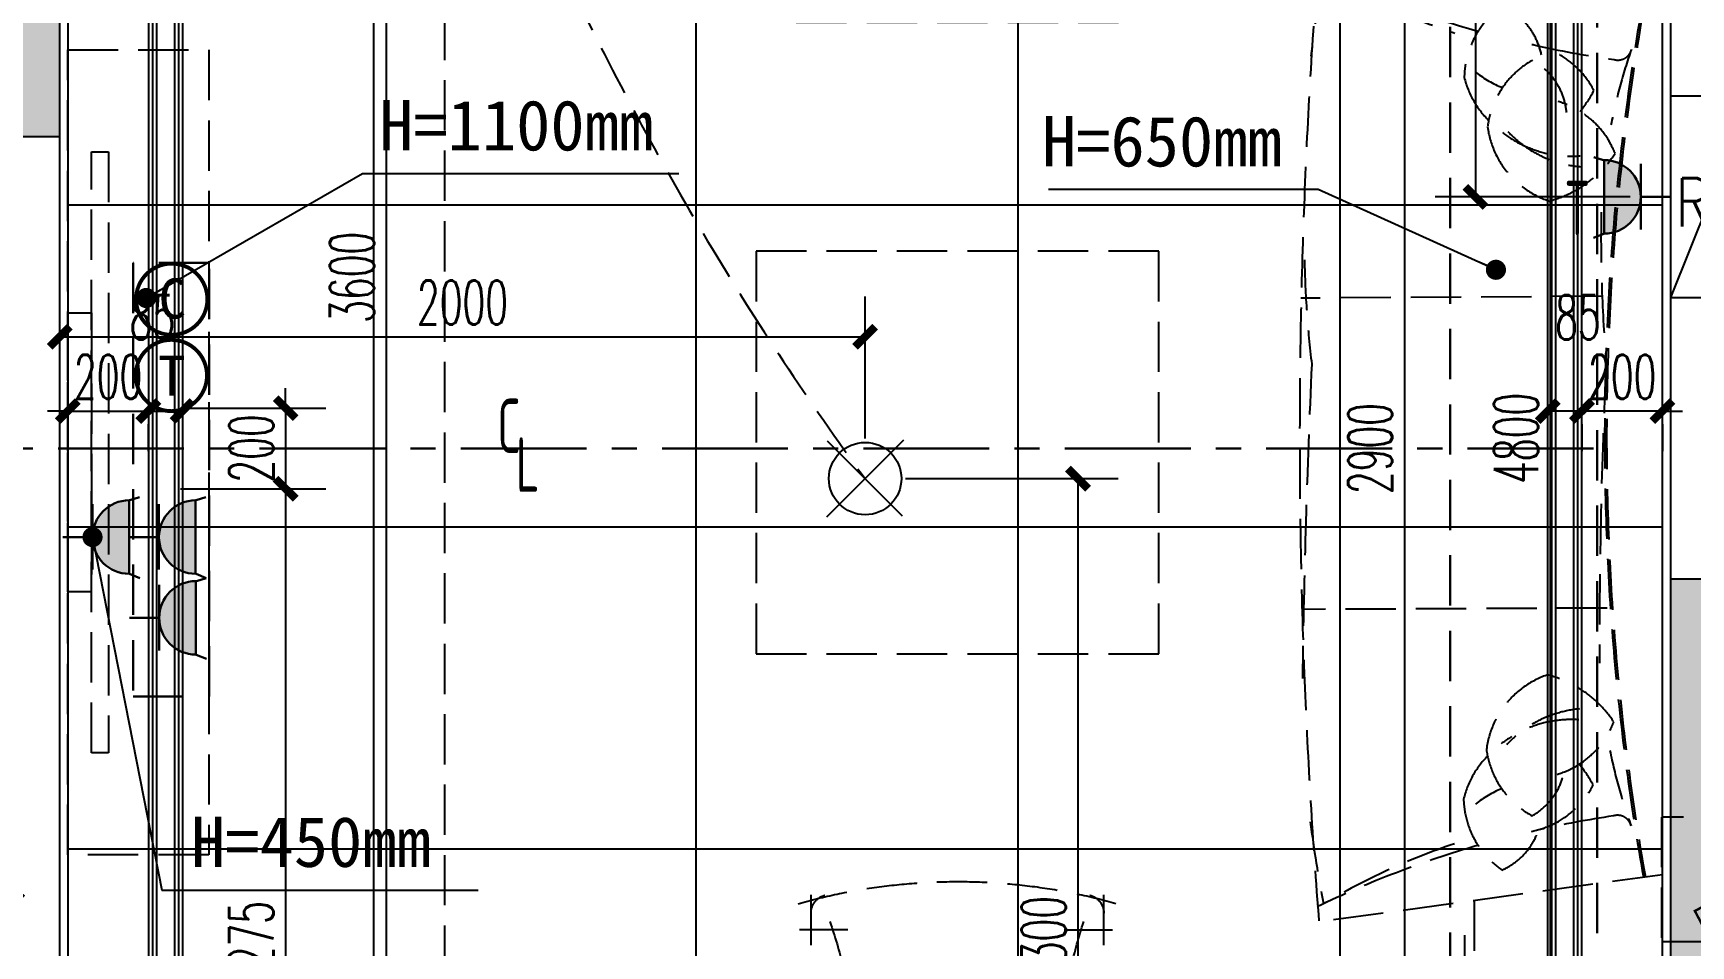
# Model space of a CAD drawing. Extents: x 184967 to 628822, y -100826 to 121332.
# Drawn here: x 202001 to 206118, y -24977 to -22710 of the extents above; entities that cross this region are included whole.
import ezdxf
from ezdxf.enums import TextEntityAlignment as Align

# ---------------------------------------------------------------- set-up
doc = ezdxf.new("R2010")
doc.units = 0
doc.header["$MEASUREMENT"] = 0
for name, pattern in [('CENTER-1', [10, 6.25, -1.25, 1.25, -1.25]), ('CONTINOUS', [0]), ('DASH', [0.35, 0.25, -0.1]), ('DASHED2', [0.375, 0.25, -0.125])]:
    doc.linetypes.add(name, pattern=pattern)
for name, color, linetype in [('0-地面', 251, 'Continuous'), ('0-天花尺寸', 2, 'Continuous'), ('0-天花造型', 55, 'Continuous'), ('0-完成面', 47, 'Continuous'), ('0-标注', 83, 'Continuous'), ('E02-灯具开关连线', 6, 'Continuous'), ('P10-活动家具', 55, 'DASH'), ('PUB_HATCH', 7, 'Continuous'), ('T05-天花灯具', 51, 'Continuous'), ('WALL', 145, 'Continuous'), ('定位标注', 2, 'Continuous')]:
    doc.layers.add(name, color=color, linetype=linetype)
doc.layers.add('E-插座', color=60, linetype='Continuous', lineweight=30)
doc.styles.add('_HZTXT', font='SIMPLEX', dxfattribs={"width": 0.7, "bigfont": 'HZTXT'})
doc.styles.add('simplex.shx', font='archquik.shx', dxfattribs={"width": 0.7, "bigfont": '@extfont2.shx'})
doc.styles.add('尺寸标注', font='txt.shx', dxfattribs={"width": 0.6, "height": 110})
doc.styles.add('文字标注', font='')
doc.styles.get('文字标注').set_extended_font_data('SimSun')
doc.dimstyles.new('1', dxfattribs={"dimscale": 0, "dimtxt": 2.5, "dimasz": 1, "dimexe": 1, "dimexo": 0.3, "dimgap": 0.5, "dimtad": 1, "dimdec": 0, "dimzin": 0, "dimdsep": 46, "dimtxsty": '尺寸标注', "dimblk": 'ARCHTICK', "dimcen": 0, "dimdle": 0.6, "dimclrd": 251, "dimclre": 251, "dimclrt": 2, "dimadec": 0, "dimazin": 0, "dimtfac": 1, "dimtdec": 0, "dimtix": 1, "dimtmove": 2, "dimatfit": 3, "dimldrblk": 'DOT', "dimfxl": 0, "dimtolj": 1, "dimtzin": 0, "dimlwe": 30, "dimarcsym": 0})
doc.dimstyles.new('1-50', dxfattribs={"dimscale": 50, "dimtxt": 110, "dimasz": 1, "dimexe": 2, "dimexo": 2, "dimgap": 0.6, "dimtad": 1, "dimdec": 0, "dimrnd": 5, "dimtxsty": '尺寸标注', "dimblk": 'ARCHTICK', "dimcen": 2.5, "dimclrd": 251, "dimclre": 251, "dimclrt": 50, "dimadec": 0, "dimazin": 0, "dimtfac": 1, "dimtdec": 0, "dimtix": 1, "dimtmove": 2, "dimatfit": 3, "dimldrblk": 'DOT', "dimfxl": 0, "dimarcsym": 0})

# ---------------------------------------------------------------- blocks, each defined once
blk = doc.blocks.new('thgtrhr')
at = {"linetype": 'DASH', "ltscale": 500}
for points in [[(0, 0), (-41.7, 0), (-41.7, 1493), (0, 1493)], [(59.2, 400), (0, 400), (0, 1093), (59.2, 1093)]]:
    blk.add_lwpolyline(points, close=True, dxfattribs=at)
blk = doc.blocks.new('SOFA1')
at = {"linetype": 'DASH', "ltscale": 500}
for p, q in [((4.6, 1086.2), (858.2, 1200, 0)), ((4.6, 1086.2), (-4.6, -1086.2)), ((139, 423.3, 0), (896.4, 423.3, 0)), ((148.4, -351.5, 0), (896.4, -350, 0)), ((-4.6, -1086.2), (848.9, -1200, 0))]:
    blk.add_line(p, q, dxfattribs=at)
for centre, radius, start, end in [((-14300.4, 58.6, 0), 15201.5, 355.25082, 4.30609), ((-234.2, 3460), 2545.9, 285.8785, 295.5096), ((-28.6, 2650.7), 1733.1, 288.4767, 300.325), ((-1760.4, 639.2), 2657.3, 6.7372, 11.1867), ((-6107.1, 26.2, 0), 6245.8, 349.69384, 9.81873), ((-6106.1, 26.1, 0), 6249.8, 349.68902, 9.82411), ((471.5, 918.5), 169.1, 113.7889, 168.6757), ((275.5, 890.9), 222.3, 1.4661, 55.0106), ((-1192.2, 512.7), 1352.2, 11.2749, 19.5252), ((115.8, 972.7), 34.6, 193.5337, 287.278), ((-234.2, 3460), 2545.9, 278.1349, 282.3764), ((369.2, 763.9), 216.9, 100.5206, 152.959), ((412.1, 792.3), 169.1, 119.7889, 174.6757), ((220, 744.4), 222.3, 7.4661, 61.0106), ((294.8, 1130.9), 281.8, 292.5636, 307.9217), ((277.8, 949.7), 226.2, 314.9679, 346.4224), ((326.5, 627.9), 216.9, 106.5206, 158.959), ((426, 992.5), 281.8, 207.4693, 220.0802), ((184.3, 954.1), 281.8, 275.0204, 316.8904), ((230.4, 981.6), 281.8, 266.0517, 307.9217), ((216.2, 803.1), 226.2, 288.0032, 352.4224), ((359.2, 861.2), 281.8, 213.4693, 255.3393), ((-23148.7, 1014.8), 24048.9, 357.13837, 358.99919), ((-14734.2, 588.2), 14893.3, 357.02097, 359.89228), ((-3602.3, -481.1), 3752.9, 358.7921, 4.5125), ((-1769.7, -489.3, 0), 2657.3, 0.9607, 6.5592), ((349.9, -861.1), 281.8, 104.6625, 146.5325), ((206.9, -803.1), 226.2, 7.5794, 71.9986), ((175, -954.1), 281.8, 43.1115, 84.9815), ((221.1, -981.6), 281.8, 52.0802, 93.9502), ((317.2, -627.9), 216.9, 201.0428, 253.4813), ((-1201.5, -512.7), 1352.2, 340.4766, 348.7269), ((210.7, -744.4), 222.3, 298.9913, 352.5358), ((416.8, -992.5), 281.8, 139.9217, 152.5325), ((402.8, -792.3), 169.1, 185.3261, 240.2129), ((268.5, -949.7), 226.2, 13.5794, 45.034), ((359.9, -763.9), 216.9, 207.0428, 259.4813), ((285.6, -1130.9), 281.8, 52.0802, 67.4383), ((266.2, -890.9), 222.3, 304.9913, 358.5358), ((106.5, -972.7), 34.6, 72.7239, 166.4682), ((-243.4, -3460), 2545.9, 77.6255, 81.8669), ((462.2, -918.5), 169.1, 191.3261, 246.2129), ((-1769.7, -639.3), 2657.3, 348.8152, 353.2646), ((-243.4, -3460), 2545.9, 64.4922, 74.1234), ((-37.8, -2650.7), 1733.1, 59.6769, 71.5252)]:
    blk.add_arc(centre, radius, start, end, dxfattribs=at)
blk = doc.blocks.new('sf1')
at = {"layer": 'P10-活动家具', "color": 250, "linetype": 'DASH', "ltscale": 500}
for p, q in [((279599.3, -51246.5), (279599.3, -50706.4)), ((279869.3, -50976.5), (279329.3, -50976.5)), ((279599.3, -53645), (279599.3, -54185.1)), ((279869.3, -53915), (279329.3, -53915))]:
    blk.add_line(p, q, dxfattribs=at)
at = {"layer": 'P10-活动家具', "ltscale": 500}
for p, q in [((280494.8, -54194.5), (280494.8, -53524.5)), ((281221.9, -54194.5), (281221.9, -53524.7)), ((280593, -53631.8), (280473, -53631.8)), ((281130.7, -53631.8), (281250.7, -53631.8)), ((280463, -54023.2), (281253.7, -54023.2)), ((280462.5, -54162.7), (281253.7, -54162.7))]:
    blk.add_line(p, q, dxfattribs=at)
at = {"layer": 'P10-活动家具', "linetype": 'DASH', "ltscale": 500}
for points in [[(279299.3, -51176.5), (279899.3, -51176.5), (279899.3, -50776.5), (279299.3, -50776.5)], [(280358.4, -51945.8), (281358.4, -51945.8), (281358.4, -52945.8), (280358.4, -52945.8)], [(279299.3, -53715), (279899.3, -53715), (279899.3, -54115), (279299.3, -54115)]]:
    blk.add_lwpolyline(points, close=True, dxfattribs=at)
blk.add_lwpolyline([(280458.4, -50776.5), (281258.4, -50776.5, -0.414214), (281358.4, -50876.5), (281358.4, -51276.5, -0.414214), (281258.4, -51376.5), (280458.4, -51376.5, -0.414214), (280358.4, -51276.5), (280358.4, -50876.5, -0.414214)], format="xyb", close=True, dxfattribs=at)
at = {"layer": 'P10-活动家具', "color": 250, "linetype": 'DASH', "ltscale": 500}
for points in [[(280358.4, -51145.8), (279899.3, -51145.8)], [(281221.9, -53745.8), (282131.5, -53745.8), (282131.5, -51145.8), (281358.4, -51145.8)], [(279575.1, -51176.5), (279575.1, -51262)], [(279575.1, -53559.1), (279575.1, -53715)], [(279915.2, -53745.8), (280494.8, -53745.8)]]:
    blk.add_lwpolyline(points, dxfattribs=at)
at = {"layer": 'P10-活动家具', "linetype": 'DASH', "ltscale": 500}
for centre, radius in [((279599.3, -50976.5), 180), ((279599.3, -50976.5), 130), ((279599.3, -53915), 180), ((279599.3, -53915), 130)]:
    blk.add_circle(centre, radius, dxfattribs=at)
at = {"layer": 'P10-活动家具', "ltscale": 500}
for centre, major_axis, ratio, start_param, end_param in [((280858.3, -54534.5), (-1224.7, 1.3), 0.835038, 4.384187, 5.040591), ((280541.3, -53590.6), (-32.9, 32.9), 1, -0.528746, 0.785398), ((281175.4, -53590.6), (32.9, 32.9), 1, 5.497787, 6.811931), ((280556.8, -54100.7), (43.9, 43.9), 1, 2.356194, 3.926991), ((281159.9, -54100.7), (43.9, 43.9), 1, 3.926991, 5.497787)]:
    blk.add_ellipse(centre, major_axis=major_axis, ratio=ratio, start_param=start_param, end_param=end_param, dxfattribs=at)
at = {"layer": 'P10-活动家具', "color": 250, "ltscale": 500}
for centre, major_axis, ratio, start_param, end_param in [((279235.3, -54031.7), (972.5, 972.5), 1, 5.469405, 5.808464), ((282295.2, -54005.2), (1033.8, 583.6), 1, 2.289473, 2.681065), ((280858.6, -54419.6), (-568.1, 9.8), 0.783136, 4.155681, 5.269097)]:
    blk.add_ellipse(centre, major_axis=major_axis, ratio=ratio, start_param=start_param, end_param=end_param, dxfattribs=at)
at = {"layer": 'P10-活动家具', "linetype": 'ByBlock', "xscale": -1, "rotation": 179.755141523675}
blk.add_blockref('SOFA1', (279107.5, -52408.5, 0), dxfattribs=at)
blk = doc.blocks.new('*U219')
at = {"layer": '0-天花造型', "color": 250, "linetype": 'ByBlock'}
for p, q in [((564977.2, -27962.6), (565062.2, -28047.6)), ((568537.2, -27962.6), (568452.2, -28047.6)), ((564977.2, -32122.6), (565062.2, -32037.6)), ((568537.2, -32122.6), (568452.2, -32037.6))]:
    blk.add_line(p, q, dxfattribs=at)
at = {"layer": '0-天花造型', "linetype": 'ByBlock'}
for points in [[(564977.2, -32122.6), (568537.2, -32122.6), (568537.2, -27962.6), (564977.2, -27962.6)], [(565062.2, -32037.6), (568452.2, -32037.6), (568452.2, -28047.6), (565062.2, -28047.6)]]:
    blk.add_lwpolyline(points, close=True, dxfattribs=at)
at = {"layer": '0-天花造型', "color": 250, "linetype": 'ByBlock'}
for points in [[(564987.2, -32112.6), (568527.2, -32112.6), (568527.2, -27972.6), (564987.2, -27972.6)], [(564997.2, -32102.6), (568517.2, -32102.6), (568517.2, -27982.6), (564997.2, -27982.6)], [(565042.2, -32057.6), (568472.2, -32057.6), (568472.2, -28027.6), (565042.2, -28027.6)], [(565052.2, -32047.6), (568462.2, -32047.6), (568462.2, -28037.6), (565052.2, -28037.6)]]:
    blk.add_lwpolyline(points, close=True, dxfattribs=at)
blk = doc.blocks.new('A$C22B368992')
at = {"layer": 'E-插座', "color": 60, "const_width": 8.55}
blk.add_lwpolyline([(-9348.7, -15931.2, 1), (-9191.3, -15931.2, 1)], format="xyb", close=True, dxfattribs=at)
at = {"layer": 'E-插座', "color": 60, "style": '文字标注'}
blk.add_text('T', height=88.6, rotation=0.0028, dxfattribs=at).set_placement((-9298.8, -15975.9))
blk = doc.blocks.new('cc')
at = {"layer": 'E-插座'}
h = blk.add_hatch(color=60, dxfattribs=at)
edge = h.paths.add_edge_path()
edge.add_ellipse((454822.8, -194762.9), major_axis=(51.7, 51.7), ratio=1, start_angle=45.0973, end_angle=224.9032, ccw=False)
edge.add_line((454822.6, -194689.8), (454822.6, -194836.1))
at = {"layer": 'E-插座', "color": 60}
for p, q in [((454822.6, -194836.1), (454822.6, -194689.8)), ((454822.6, -194689.8), (454823.5, -194689.8)), ((454823.5, -194689.8), (454842.9, -194683.7)), ((454749.4, -194697.3), (454749.4, -194827.5)), ((454749.6, -194762.9), (454690.6, -194762.9)), ((454823.3, -194836.1), (454843.4, -194844.3))]:
    blk.add_line(p, q, dxfattribs=at)
at = {"layer": 'E-插座', "color": 60, "extrusion": (0, 0, -1)}
blk.add_ellipse((454822.8, -194762.9), major_axis=(51.7, 51.7), ratio=1, start_param=2.357884, end_param=5.496089, dxfattribs=at)
blk = doc.blocks.new('*U52')
h = blk.add_hatch(color=256)
edge = h.paths.add_edge_path()
edge.add_arc((0, 0), 62.1, -127.21989, -82.21989)
edge.add_arc((0, 0), 62.1, -82.21989, -37.21989)
edge.add_arc((0, 0), 62.1, -37.21989, 7.78011)
edge.add_arc((0, 0), 62.1, 7.78011, 52.78011)
edge.add_arc((0, 0), 62.1, 52.78011, 97.78011)
edge.add_arc((0, 0), 62.1, -262.21989, -217.21989)
edge.add_arc((0, 0), 62.1, -217.21989, -172.21989)
edge.add_arc((0, 0), 62.1, -172.21989, -127.21989)
at = {"const_width": 9.94}
for points in [[(-8.4, 61.5), (-35.7, 261), (-122.7, 249.2)], [(8.4, -61.5), (35.7, -261), (122.7, -249.2)]]:
    blk.add_lwpolyline(points, dxfattribs=at)
blk.add_lwpolyline([(-37.6, -49.5, 0.198912), (8.4, -61.5, 0.198912), (49.5, -37.6, 0.198912), (61.5, 8.4, 0.198912), (37.6, 49.5, 0.198912), (-8.4, 61.5, 0.198912), (-49.5, 37.6, 0.198912), (-61.5, -8.4, 0.198912)], format="xyb", close=True, dxfattribs=at)
blk = doc.blocks.new('_ArchTick')
at = {"color": 0, "linetype": 'ByBlock', "const_width": 0.4}
blk.add_lwpolyline([(-0.5, -0.5), (0.5, 0.5)], dxfattribs=at)
blk = doc.blocks.new('_Dot')
at = {"color": 0, "linetype": 'ByBlock', "lineweight": -2}
blk.add_line((-0.5, 0), (-1, 0), dxfattribs=at)
at = {"color": 0, "linetype": 'ByBlock', "const_width": 0.5}
blk.add_lwpolyline([(-0.25, 0, 1), (0.25, 0, 1)], format="xyb", close=True, dxfattribs=at)
blk = doc.blocks.new('A$C27FC0382')
at = {"layer": 'T05-天花灯具', "color": 8}
for p, q in [((95.6, 95.6), (-95.6, -95.6)), ((93.1, -93.1), (-93.1, 93.1))]:
    blk.add_line(p, q, dxfattribs=at)
at = {"layer": 'T05-天花灯具'}
blk.add_circle((0, 0), 90, dxfattribs=at)
blk = doc.blocks.new('*D109')
at = {"layer": 'Defpoints', "color": 0, "linetype": 'ByBlock', "transparency": 16777216}
for p in [(202267.4, -23641.4), (202267.4, -23841.4), (202628.2, -23841.4)]:
    blk.add_point(p, dxfattribs=at)
at = {"layer": 'E-插座', "color": 251, "linetype": 'ByBlock', "lineweight": -2, "transparency": 16777216}
for p, q in [((202628.2, -23641.4), (202628.2, -23591.4)), ((202367.4, -23641.4), (202728.2, -23641.4)), ((202628.2, -23641.4), (202628.2, -23841.4)), ((202367.4, -23841.4), (202728.2, -23841.4)), ((202628.2, -23841.4), (202628.2, -23891.4))]:
    blk.add_line(p, q, dxfattribs=at)
at = {"layer": 'E-插座', "color": 251, "linetype": 'ByBlock', "lineweight": -2, "transparency": 16777216, "xscale": 50, "yscale": 50, "zscale": 50}
for p, rotation in [((202628.2, -23641.4), 270), ((202628.2, -23841.4), 90)]:
    blk.add_blockref('_ArchTick', p, dxfattribs=dict(at, rotation=rotation))
at = {"layer": 'E-插座', "color": 50, "linetype": 'ByBlock', "transparency": 16777216, "insert": (202543.2, -23741.4), "char_height": 110, "attachment_point": 5, "rotation": 90, "style": '尺寸标注'}
blk.add_mtext('200', dxfattribs=at)
blk = doc.blocks.new('*D153')
at = {"layer": '0-标注', "color": 251, "linetype": 'ByBlock', "lineweight": -2, "transparency": 16777216}
for p, q in [((202067.2, -23716.4), (202067.3, -23363.9)), ((204067.2, -23716.4), (204067.3, -23363.9)), ((202067.3, -23463.9), (204067.3, -23463.9))]:
    blk.add_line(p, q, dxfattribs=at)
at = {"layer": 'Defpoints', "color": 0, "linetype": 'ByBlock', "transparency": 16777216}
for p in [(204067.3, -23463.9), (202067.2, -23816.4), (204067.2, -23816.4)]:
    blk.add_point(p, dxfattribs=at)
at = {"layer": '0-标注', "color": 251, "linetype": 'ByBlock', "lineweight": -2, "transparency": 16777216, "xscale": 49.99999999999999, "yscale": 49.99999999999999, "zscale": 49.99999999999999}
for p, rotation in [((202067.3, -23463.9), 179.9995144955016), ((204067.3, -23463.9), 359.9995144955016)]:
    blk.add_blockref('_ArchTick', p, dxfattribs=dict(at, rotation=rotation))
at = {"layer": '0-标注', "color": 50, "linetype": 'ByBlock', "transparency": 16777216, "insert": (203067.3, -23378.9), "char_height": 110, "attachment_point": 5, "rotation": 359.9995, "style": '尺寸标注'}
blk.add_mtext('2000', dxfattribs=at)
blk = doc.blocks.new('*D152')
at = {"layer": '0-标注', "color": 251, "linetype": 'ByBlock', "lineweight": -2, "transparency": 16777216}
for p, q in [((204167.2, -23816.4), (204695.7, -23816.4)), ((204595.7, -23816.4), (204595.7, -26116.4)), ((204167.2, -26116.4), (204695.7, -26116.4))]:
    blk.add_line(p, q, dxfattribs=at)
at = {"layer": 'Defpoints', "color": 0, "linetype": 'ByBlock', "transparency": 16777216}
for p in [(204067.2, -23816.4), (204067.2, -26116.4), (204595.7, -26116.4)]:
    blk.add_point(p, dxfattribs=at)
at = {"layer": '0-标注', "color": 251, "linetype": 'ByBlock', "lineweight": -2, "transparency": 16777216, "xscale": 50, "yscale": 50, "zscale": 50}
for p, rotation in [((204595.7, -23816.4), 90), ((204595.7, -26116.4), 270)]:
    blk.add_blockref('_ArchTick', p, dxfattribs=dict(at, rotation=rotation))
at = {"layer": '0-标注', "color": 50, "linetype": 'ByBlock', "transparency": 16777216, "insert": (204510.7, -24966.4), "char_height": 110, "attachment_point": 5, "rotation": 90, "style": '尺寸标注'}
blk.add_mtext('2300', dxfattribs=at)
blk = doc.blocks.new('*D185')
at = {"layer": '0-天花尺寸', "color": 251, "linetype": 'ByBlock', "lineweight": -2, "transparency": 16777216}
for p, q in [((202087.2, -23648.5), (202037.2, -23648.5)), ((202087.2, -23648.5), (202287.2, -23648.5)), ((202287.2, -23648.5), (202337.2, -23648.5)), ((202087.2, -23681.4), (202087.2, -23748.5)), ((202287.2, -23681.4), (202287.2, -23748.5))]:
    blk.add_line(p, q, dxfattribs=at)
at = {"layer": 'Defpoints', "color": 0, "linetype": 'ByBlock', "transparency": 16777216}
for p in [(202087.2, -23581.4), (202287.2, -23581.4), (202287.2, -23648.5)]:
    blk.add_point(p, dxfattribs=at)
at = {"layer": '0-天花尺寸', "color": 251, "linetype": 'ByBlock', "lineweight": -2, "transparency": 16777216, "xscale": 50, "yscale": 50, "zscale": 50}
blk.add_blockref('_ArchTick', (202087.2, -23648.5), dxfattribs=at)
at = {"layer": '0-天花尺寸', "color": 251, "linetype": 'ByBlock', "lineweight": -2, "transparency": 16777216, "xscale": 50, "yscale": 50, "zscale": 50, "rotation": 180}
blk.add_blockref('_ArchTick', (202287.2, -23648.5), dxfattribs=at)
at = {"layer": '0-天花尺寸', "color": 50, "linetype": 'ByBlock', "transparency": 16777216, "insert": (202187.2, -23563.5), "char_height": 110, "attachment_point": 5, "style": '尺寸标注'}
blk.add_mtext('200', dxfattribs=at)
blk = doc.blocks.new('*D186')
at = {"layer": '0-天花尺寸', "color": 251, "linetype": 'ByBlock', "lineweight": -2, "transparency": 16777216}
for p, q in [((202287.2, -23648.5), (202372.2, -23648.5)), ((202287.2, -23681.4), (202287.2, -23748.5))]:
    blk.add_line(p, q, dxfattribs=at)
at = {"layer": 'Defpoints', "color": 0, "linetype": 'ByBlock', "transparency": 16777216}
for p in [(202287.2, -23581.4), (202372.2, -23648.5), (202372.2, -23648.5)]:
    blk.add_point(p, dxfattribs=at)
at = {"layer": '0-天花尺寸', "color": 251, "linetype": 'ByBlock', "lineweight": -2, "transparency": 16777216, "xscale": 50, "yscale": 50, "zscale": 50, "rotation": 180}
blk.add_blockref('_ArchTick', (202287.2, -23648.5), dxfattribs=at)
at = {"layer": '0-天花尺寸', "color": 251, "linetype": 'ByBlock', "lineweight": -2, "transparency": 16777216, "xscale": 50, "yscale": 50, "zscale": 50}
blk.add_blockref('_ArchTick', (202372.2, -23648.5), dxfattribs=at)
at = {"layer": '0-天花尺寸', "color": 50, "linetype": 'ByBlock', "transparency": 16777216, "insert": (202297.2, -23415.5), "char_height": 110, "attachment_point": 5, "style": '尺寸标注'}
blk.add_mtext('85', dxfattribs=at)
blk = doc.blocks.new('*D224')
at = {"layer": '0-天花尺寸', "color": 251, "linetype": 'ByBlock', "lineweight": -2, "transparency": 16777216}
for p, q in [((205847.2, -23648.5), (205797.2, -23648.5)), ((206047.2, -23648.5), (205847.2, -23648.5)), ((206047.2, -23648.5), (206097.2, -23648.5)), ((205847.2, -23681.4), (205847.2, -23748.5)), ((206047.2, -23681.4), (206047.2, -23748.5))]:
    blk.add_line(p, q, dxfattribs=at)
at = {"layer": 'Defpoints', "color": 0, "linetype": 'ByBlock', "transparency": 16777216}
for p in [(205847.2, -23581.4), (206047.2, -23581.4), (205847.2, -23648.5)]:
    blk.add_point(p, dxfattribs=at)
at = {"layer": '0-天花尺寸', "color": 251, "linetype": 'ByBlock', "lineweight": -2, "transparency": 16777216, "xscale": 50, "yscale": 50, "zscale": 50}
blk.add_blockref('_ArchTick', (205847.2, -23648.5), dxfattribs=at)
at = {"layer": '0-天花尺寸', "color": 251, "linetype": 'ByBlock', "lineweight": -2, "transparency": 16777216, "xscale": 50, "yscale": 50, "zscale": 50, "rotation": 180}
blk.add_blockref('_ArchTick', (206047.2, -23648.5), dxfattribs=at)
at = {"layer": '0-天花尺寸', "color": 50, "linetype": 'ByBlock', "transparency": 16777216, "insert": (205947.2, -23563.5), "char_height": 110, "attachment_point": 5, "style": '尺寸标注'}
blk.add_mtext('200', dxfattribs=at)
blk = doc.blocks.new('*D225')
at = {"layer": '0-天花尺寸', "color": 251, "linetype": 'ByBlock', "lineweight": -2, "transparency": 16777216}
for p, q in [((205847.2, -23648.5), (205762.2, -23648.5)), ((205847.2, -23681.4), (205847.2, -23748.5))]:
    blk.add_line(p, q, dxfattribs=at)
at = {"layer": 'Defpoints', "color": 0, "linetype": 'ByBlock', "transparency": 16777216}
for p in [(205847.2, -23581.4), (205762.2, -23648.5), (205762.2, -23648.5)]:
    blk.add_point(p, dxfattribs=at)
at = {"layer": '0-天花尺寸', "color": 251, "linetype": 'ByBlock', "lineweight": -2, "transparency": 16777216, "xscale": 50, "yscale": 50, "zscale": 50, "rotation": 180}
blk.add_blockref('_ArchTick', (205762.2, -23648.5), dxfattribs=at)
at = {"layer": '0-天花尺寸', "color": 251, "linetype": 'ByBlock', "lineweight": -2, "transparency": 16777216, "xscale": 50, "yscale": 50, "zscale": 50}
blk.add_blockref('_ArchTick', (205847.2, -23648.5), dxfattribs=at)
at = {"layer": '0-天花尺寸', "color": 50, "linetype": 'ByBlock', "transparency": 16777216, "insert": (205837.2, -23415.5), "char_height": 110, "attachment_point": 5, "style": '尺寸标注'}
blk.add_mtext('85', dxfattribs=at)
blk = doc.blocks.new('*D234')
at = {"layer": 'Defpoints', "color": 0, "linetype": 'ByBlock', "transparency": 16777216}
for p in [(206067.2, -21316.4), (205582.6, -23116.4), (206067.2, -23116.4)]:
    blk.add_point(p, dxfattribs=at)
at = {"layer": 'E-插座', "color": 251, "linetype": 'ByBlock', "lineweight": -2, "transparency": 16777216}
for p, q in [((205967.2, -21316.4), (205482.6, -21316.4)), ((205582.6, -21316.4), (205582.6, -23116.4)), ((205967.2, -23116.4), (205482.6, -23116.4))]:
    blk.add_line(p, q, dxfattribs=at)
at = {"layer": 'E-插座', "color": 251, "linetype": 'ByBlock', "lineweight": -2, "transparency": 16777216, "xscale": 50, "yscale": 50, "zscale": 50}
for p, rotation in [((205582.6, -21316.4), 90), ((205582.6, -23116.4), 270)]:
    blk.add_blockref('_ArchTick', p, dxfattribs=dict(at, rotation=rotation))
at = {"layer": 'E-插座', "color": 50, "linetype": 'ByBlock', "transparency": 16777216, "insert": (205497.6, -22216.4), "char_height": 110, "attachment_point": 5, "rotation": 90, "style": '尺寸标注'}
blk.add_mtext('1800', dxfattribs=at)
blk = doc.blocks.new('*D287')
at = {"layer": 'Defpoints', "color": 0, "linetype": 'ByBlock', "transparency": 16777216}
for p in [(202267.4, -23841.4), (202067.2, -26116.4), (202628.2, -26116.4)]:
    blk.add_point(p, dxfattribs=at)
at = {"layer": 'E-插座', "color": 251, "linetype": 'ByBlock', "lineweight": -2, "transparency": 16777216}
for p, q in [((202367.4, -23841.4), (202728.2, -23841.4)), ((202628.2, -23841.4), (202628.2, -26116.4)), ((202167.2, -26116.4), (202728.2, -26116.4))]:
    blk.add_line(p, q, dxfattribs=at)
at = {"layer": 'E-插座', "color": 251, "linetype": 'ByBlock', "lineweight": -2, "transparency": 16777216, "xscale": 50, "yscale": 50, "zscale": 50}
for p, rotation in [((202628.2, -23841.4), 90), ((202628.2, -26116.4), 270)]:
    blk.add_blockref('_ArchTick', p, dxfattribs=dict(at, rotation=rotation))
at = {"layer": 'E-插座', "color": 50, "linetype": 'ByBlock', "transparency": 16777216, "insert": (202543.2, -24978.9), "char_height": 110, "attachment_point": 5, "rotation": 90, "style": '尺寸标注'}
blk.add_mtext('2275', dxfattribs=at)
blk = doc.blocks.new('*D288')
at = {"layer": 'Defpoints', "color": 0, "linetype": 'ByBlock', "transparency": 16777216}
for p in [(206067.2, -22291), (205406.3, -25192.4), (206047.2, -25192.4)]:
    blk.add_point(p, dxfattribs=at)
at = {"layer": 'E-插座', "color": 251, "linetype": 'ByBlock', "lineweight": -2, "transparency": 16777216}
for p, q in [((205967.2, -22291), (205306.3, -22291)), ((205406.3, -22291), (205406.3, -25192.4)), ((205947.2, -25192.4), (205306.3, -25192.4))]:
    blk.add_line(p, q, dxfattribs=at)
at = {"layer": 'E-插座', "color": 251, "linetype": 'ByBlock', "lineweight": -2, "transparency": 16777216, "xscale": 50, "yscale": 50, "zscale": 50}
for p, rotation in [((205406.3, -22291), 90), ((205406.3, -25192.4), 270)]:
    blk.add_blockref('_ArchTick', p, dxfattribs=dict(at, rotation=rotation))
at = {"layer": 'E-插座', "color": 50, "linetype": 'ByBlock', "transparency": 16777216, "insert": (205321.3, -23741.7), "char_height": 110, "attachment_point": 5, "rotation": 90, "style": '尺寸标注'}
blk.add_mtext('2900', dxfattribs=at)
blk = doc.blocks.new('*D397')
at = {"layer": 'Defpoints', "color": 0, "linetype": 'ByBlock', "transparency": 16777216}
for p in [(206067.2, -21316.4), (205768.6, -26116.4), (206067.2, -26116.4)]:
    blk.add_point(p, dxfattribs=at)
at = {"layer": '定位标注', "color": 251, "lineweight": -2, "transparency": 16777216}
for p, q in [((205967.2, -21316.4), (205668.6, -21316.4)), ((205768.6, -21316.4), (205768.6, -26116.4)), ((205967.2, -26116.4), (205668.6, -26116.4))]:
    blk.add_line(p, q, dxfattribs=at)
at = {"layer": '定位标注', "color": 251, "linetype": 'ByBlock', "lineweight": -2, "transparency": 16777216, "xscale": 50, "yscale": 50, "zscale": 50}
for p, rotation in [((205768.6, -21316.4), 90), ((205768.6, -26116.4), 270)]:
    blk.add_blockref('_ArchTick', p, dxfattribs=dict(at, rotation=rotation))
at = {"layer": '定位标注', "color": 50, "linetype": 'ByBlock', "transparency": 16777216, "insert": (205683.6, -23716.4), "char_height": 110, "attachment_point": 5, "rotation": 90, "style": '尺寸标注'}
blk.add_mtext('4800', dxfattribs=at)
blk = doc.blocks.new('*D406')
at = {"layer": 'Defpoints', "color": 0, "linetype": 'ByBlock', "transparency": 16777216}
for p in [(202667.2, -21516.4), (202067.2, -25116.4), (202877.6, -25116.4)]:
    blk.add_point(p, dxfattribs=at)
at = {"layer": '定位标注', "color": 251, "lineweight": -2, "transparency": 16777216}
for p, q in [((202767.2, -21516.4), (202977.6, -21516.4)), ((202877.6, -21516.4), (202877.6, -25116.4)), ((202627.6, -25116.4), (202977.6, -25116.4))]:
    blk.add_line(p, q, dxfattribs=at)
at = {"layer": '定位标注', "color": 251, "linetype": 'ByBlock', "lineweight": -2, "transparency": 16777216, "xscale": 50, "yscale": 50, "zscale": 50}
for p, rotation in [((202877.6, -21516.4), 90), ((202877.6, -25116.4), 270)]:
    blk.add_blockref('_ArchTick', p, dxfattribs=dict(at, rotation=rotation))
at = {"layer": '定位标注', "color": 50, "linetype": 'ByBlock', "transparency": 16777216, "insert": (202792.6, -23316.4), "char_height": 110, "attachment_point": 5, "rotation": 90, "style": '尺寸标注'}
blk.add_mtext('3600', dxfattribs=at)

msp = doc.modelspace()

# ---------------------------------------------------------------- hatches: boundary and pattern name
at = {"layer": 'PUB_HATCH'}
h = msp.add_hatch(color=8, dxfattribs=at)
h.dxf.hatch_style = 1
h.paths.add_polyline_path([(202667.2, -21216.4), (202667.2, -21516.4), (202067.2, -21516.4), (202067.2, -22966.7), (201867.2, -22966.7), (201867.2, -22766.7), (201867.2, -21316.4), (202467.2, -21316.4), (202467.2, -21216.4)])
h = msp.add_hatch(color=8, dxfattribs=at)
h.dxf.hatch_style = 1
h.paths.add_polyline_path([(206267.2, -25516.4), (206667.2, -25516.4), (206667.2, -25716.4), (206267.2, -25716.4), (206267.2, -26316.4), (205017.2, -26316.4), (205017.2, -26116.4), (206067.2, -26116.4), (206067.2, -25516.4), (206067.2, -24066.4), (206267.2, -24066.4)])

# ---------------------------------------------------------------- linework, layer by layer
at = {"layer": '0-地面', "linetype": 'ByBlock'}
for p, q in [((202847.2, -26096.4), (202847.2, -17836.4)), ((203647.2, -26096.4), (203647.2, -17836.4)), ((204447.2, -26096.4), (204447.2, -17836.4)), ((205247.2, -26096.4), (205247.2, -17836.4)), ((202087.2, -23136.4), (206047.2, -23136.4)), ((202087.2, -23936.4), (206047.2, -23936.4)), ((202087.2, -24736.4), (206047.2, -24736.4))]:
    msp.add_line(p, q, dxfattribs=at)
at = {"layer": '0-完成面', "linetype": 'ByBlock'}
for points in [[(202687.2, -21116.4), (202687.2, -21536.4), (202087.2, -21536.4), (202087.2, -25116.4)], [(204997.2, -26216.4), (204997.2, -26096.4), (206047.2, -26096.4), (206047.2, -21296.4), (208067.2, -21296.4)]]:
    msp.add_lwpolyline(points, dxfattribs=at)
at = {"layer": 'E-插座', "color": 1, "linetype": 'CENTER-1', "ltscale": 50}
msp.add_line((205875.6, -23741.4, -6.9), (201916.5, -23741.4, -6.9), dxfattribs=at)
at = {"layer": 'E-插座', "color": 6, "linetype": 'DASHED2', "ltscale": 500, "elevation": 0}
msp.add_lwpolyline([(205884.8, -21944.4), (205519.6, -21944.4), (205519.6, -25508.5), (205884.8, -25508.5)], close=True, dxfattribs=at)
at = {"layer": 'E-插座', "color": 6, "linetype": 'DASHED2', "ltscale": 500}
msp.add_lwpolyline([(202438.2, -23280.1), (202249.3, -23280.1), (202249.3, -24358), (202438.2, -24358)], close=True, dxfattribs=at)
at = {"layer": 'E-插座', "color": 60, "const_width": 9.61, "elevation": 406.9}
msp.add_lwpolyline([(202256.8, -23370.7, 1), (202433.8, -23370.7, 1)], format="xyb", close=True, dxfattribs=at)
at = {"layer": 'E02-灯具开关连线', "linetype": 'DASH', "ltscale": 500}
msp.add_lwpolyline([(204067.2, -23816.4, -0.092145), (202849.6, -21278.8)], format="xyb", dxfattribs=at)
msp.add_lwpolyline([(206449.8, -24657.1), (206044.9, -24657.1), (206044.9, -24966.4), (206449.8, -24966.4)], close=True, dxfattribs=at)
at = {"layer": 'P10-活动家具', "color": 47, "linetype": 'CONTINOUS'}
msp.add_line((206267.2, -22866.4), (206067.2, -23366.4), dxfattribs=at)
at = {"layer": 'P10-活动家具', "linetype": 'DASH', "ltscale": 500}
msp.add_lwpolyline([(202437.2, -24751.4), (202087.2, -24751.4), (202087.2, -22751.4), (202437.2, -22751.4)], close=True, dxfattribs=at)
at = {"layer": 'P10-活动家具', "color": 47, "linetype": 'CONTINOUS'}
msp.add_lwpolyline([(206267.2, -22866.4), (206067.2, -22866.4), (206067.2, -23366.4), (206267.2, -23366.4)], close=True, dxfattribs=at)
at = {"layer": 'WALL'}
for p, q in [((206067.2, -21316.4), (206067.2, -26116.4)), ((202067.2, -25116.4), (202067.2, -22166.4))]:
    msp.add_line(p, q, dxfattribs=at)
for points in [[(202667.2, -21216.4), (202467.2, -21216.4), (202467.2, -21316.4), (201867.2, -21316.4), (201867.2, -22966.7), (202067.2, -22966.7), (202067.2, -21516.4), (202667.2, -21516.4), (202667.2, -21216.4)], [(206267.2, -24066.4), (206067.2, -24066.4), (206067.2, -26116.4), (205017.2, -26116.4), (205017.2, -26313.1), (206267.2, -26316.4), (206267.2, -25716.4), (206667.2, -25716.4), (206667.2, -25516.4), (206267.2, -25516.4), (206267.2, -24066.4)]]:
    msp.add_lwpolyline(points, dxfattribs=at)

# ---------------------------------------------------------------- block references
at = {"layer": '0-天花造型', "linetype": 'ByBlock'}
msp.add_blockref('*U219', (-362689.9, 6226.2), dxfattribs=at)
at = {"layer": 'E-插座', "xscale": -1.25000000688963, "yscale": 1.25000000688963, "zscale": 1.25000000688963}
msp.add_blockref('cc', (774430.5, 220337.2), dxfattribs=at)
at = {"layer": 'E-插座', "extrusion": (0, 0, -1), "rotation": 359.9994985113231}
for name, p, xscale, yscale, zscale in [('A$C22B368992', (-212772.9, -5637.5, -406.9), -1.124999933645529, 1.124999933645529, -1.124999933645529), ('cc', (366290.6, 219487, -406.9), -1.249999926402159, 1.249999926402159, -1.249999926402159), ('cc', (366125.6, 219487, -406.9), -1.249999926402159, 1.249999926402159, -1.249999926402159), ('cc', (366125, 219286.3, -406.9), -1.249999926402159, 1.249999926402159, -1.249999926402159)]:
    msp.add_blockref(name, p, dxfattribs=dict(at, xscale=xscale, yscale=yscale, zscale=zscale))
at = {"layer": 'E02-灯具开关连线', "color": 6, "xscale": 0.5999999999999953, "yscale": 0.5999999999999953, "zscale": 0.5999999999999953}
for p, rotation in [((206267.2, -24816.4), 290.1654174253391), ((201867.2, -24966.4), 128.1687306216384)]:
    msp.add_blockref('*U52', p, dxfattribs=dict(at, rotation=rotation))
at = {"layer": 'P10-活动家具', "linetype": 'ByBlock', "xscale": -1}
msp.add_blockref('sf1', (485154.7, 28694.3, 0), dxfattribs=at)
at = {"layer": 'P10-活动家具', "rotation": 180}
msp.add_blockref('thgtrhr', (202146.4, -23004.9), dxfattribs=at)
at = {"layer": 'T05-天花灯具', "color": 0}
msp.add_blockref('A$C27FC0382', (204067.2, -23816.4), dxfattribs=at)

# ---------------------------------------------------------------- texts
at = {"layer": 'E-插座', "color": 52, "style": '文字标注'}
for s, p in [('H=1100mm', (202860.4, -23001.1, 400)), ('H=650mm', (204506.4, -23040.9, -6.9)), ('H=450mm', (202393.3, -24781.1, 400))]:
    msp.add_text(s, height=125, dxfattribs=at).set_placement(p)
at = {"layer": 'E-插座', "style": 'simplex.shx', "width": 0.7}
msp.add_text('T', height=135, dxfattribs=at).set_placement((205803.8, -23211.6))
at = {"layer": 'E-插座', "color": 60, "style": '文字标注'}
msp.add_text('C', height=99.7, rotation=0.0033, dxfattribs=at).set_placement((202312.9, -23418.9, 406.9))
at = {"layer": 'E-插座', "color": 1, "linetype": 'CENTER-1', "ltscale": 50, "style": 'simplex.shx', "width": 0.7}
for s, p in [('C', (203182.7, -23752.8, -6.9)), ('L', (203229.2, -23848.9, -6.9))]:
    msp.add_text(s, height=135, dxfattribs=at).set_placement(p, align=Align.CENTER)
at = {"layer": 'P10-活动家具', "color": 52, "ltscale": 0.4, "style": '_HZTXT', "width": 0.8}
msp.add_text('RD', height=120, dxfattribs=at).set_placement((206079.8, -23189.7, 0))

# ---------------------------------------------------------------- dimensions: what is measured, and where the dimension line sits
at = {"layer": '0-天花尺寸', "linetype": 'ByBlock'}
dim = msp.add_linear_dim(base=(202372.2, -23648.5), p1=(202287.2, -23581.4), p2=(202372.2, -23648.5), dimstyle='1-50', dxfattribs=at)
dim.commit()
dim.dimension.update_dxf_attribs({"geometry": '*D186', "text_midpoint": (202297.2, -23415.5), "dimtype": 160})
dim = msp.add_linear_dim(base=(205762.2, -23648.5), p1=(205847.2, -23581.4), p2=(205762.2, -23648.5), angle=180, dimstyle='1-50', dxfattribs=at)
dim.commit()
dim.dimension.update_dxf_attribs({"geometry": '*D225', "text_midpoint": (205837.2, -23415.5), "dimtype": 160})
dim = msp.add_linear_dim(base=(202287.2, -23648.5), p1=(202087.2, -23581.4), p2=(202287.2, -23581.4), dimstyle='1-50', dxfattribs=at)
dim.commit()
dim.dimension.update_dxf_attribs({"geometry": '*D185', "text_midpoint": (202187.2, -23563.5)})
dim = msp.add_linear_dim(base=(205847.2, -23648.5), p1=(206047.2, -23581.4), p2=(205847.2, -23581.4), angle=180, dimstyle='1-50', dxfattribs=at)
dim.commit()
dim.dimension.update_dxf_attribs({"geometry": '*D224', "text_midpoint": (205947.2, -23563.5)})
at = {"layer": '0-标注', "linetype": 'ByBlock'}
for p1, p2, distance, picture, middle in [((202067.2, -23816.4, -6.9), (204067.2, -23816.4, -6.9), 352.5, '*D153', (203067.3, -23378.9, -6.9)), ((204067.2, -23816.4), (204067.2, -26116.4), 528.4, '*D152', (204510.7, -24966.4))]:
    dim = msp.add_aligned_dim(p1=p1, p2=p2, distance=distance, dimstyle='1-50', dxfattribs=at)
    dim.commit()
    dim.dimension.update_dxf_attribs({"geometry": picture, "text_midpoint": middle})
at = {"layer": 'E-插座', "color": 2, "linetype": 'ByBlock'}
for base, p1, p2, picture, middle in [((205582.6, -23116.4), (206067.2, -21316.4), (206067.2, -23116.4), '*D234', (205497.6, -22216.4)), ((202628.2, -23841.4), (202267.4, -23641.4), (202267.4, -23841.4), '*D109', (202543.2, -23741.4))]:
    dim = msp.add_linear_dim(base=base, p1=p1, p2=p2, angle=90, dimstyle='1-50', dxfattribs=at)
    dim.commit()
    dim.dimension.update_dxf_attribs({"geometry": picture, "text_midpoint": middle})
at = {"layer": 'E-插座', "color": 1, "linetype": 'ByBlock'}
for base, p1, p2, picture, middle in [((205406.3, -25192.4), (206067.2, -22291), (206047.2, -25192.4), '*D288', (205321.3, -23741.7)), ((202628.2, -26116.4), (202267.4, -23841.4), (202067.2, -26116.4), '*D287', (202543.2, -24978.9))]:
    dim = msp.add_linear_dim(base=base, p1=p1, p2=p2, angle=90, dimstyle='1-50', dxfattribs=at)
    dim.commit()
    dim.dimension.update_dxf_attribs({"geometry": picture, "text_midpoint": middle})
at = {"layer": '定位标注', "color": 1, "linetype": 'ByBlock'}
for base, p1, p2, picture, middle in [((205768.6, -26116.4), (206067.2, -21316.4), (206067.2, -26116.4), '*D397', (205683.6, -23716.4)), ((202877.6, -25116.4), (202667.2, -21516.4), (202067.2, -25116.4), '*D406', (202792.6, -23316.4))]:
    dim = msp.add_linear_dim(base=base, p1=p1, p2=p2, angle=90, dimstyle='1-50', override={"dimfxl": 5, "dimfxlon": 1}, dxfattribs=at)
    dim.commit()
    dim.dimension.update_dxf_attribs({"geometry": picture, "text_midpoint": middle})

# ---------------------------------------------------------------- leaders
at = {"layer": 'E-插座', "color": 251}
for points in [[(202282, -23367.7, 400), (202819.1, -23058.6, 400), (203604.3, -23058.6, 400)], [(205633.6, -23297.6, -6.9), (205192, -23098.4, -6.9), (204522.4, -23098.4, -6.9)], [(202148.6, -23961.7, 400), (202321.1, -24838.6, 400), (203106.3, -24838.6, 400)]]:
    msp.add_leader(points, dimstyle='1', override={"dimscale": 50, "dimtad": 0}, dxfattribs=at)

doc.saveas('drawing.dxf')
